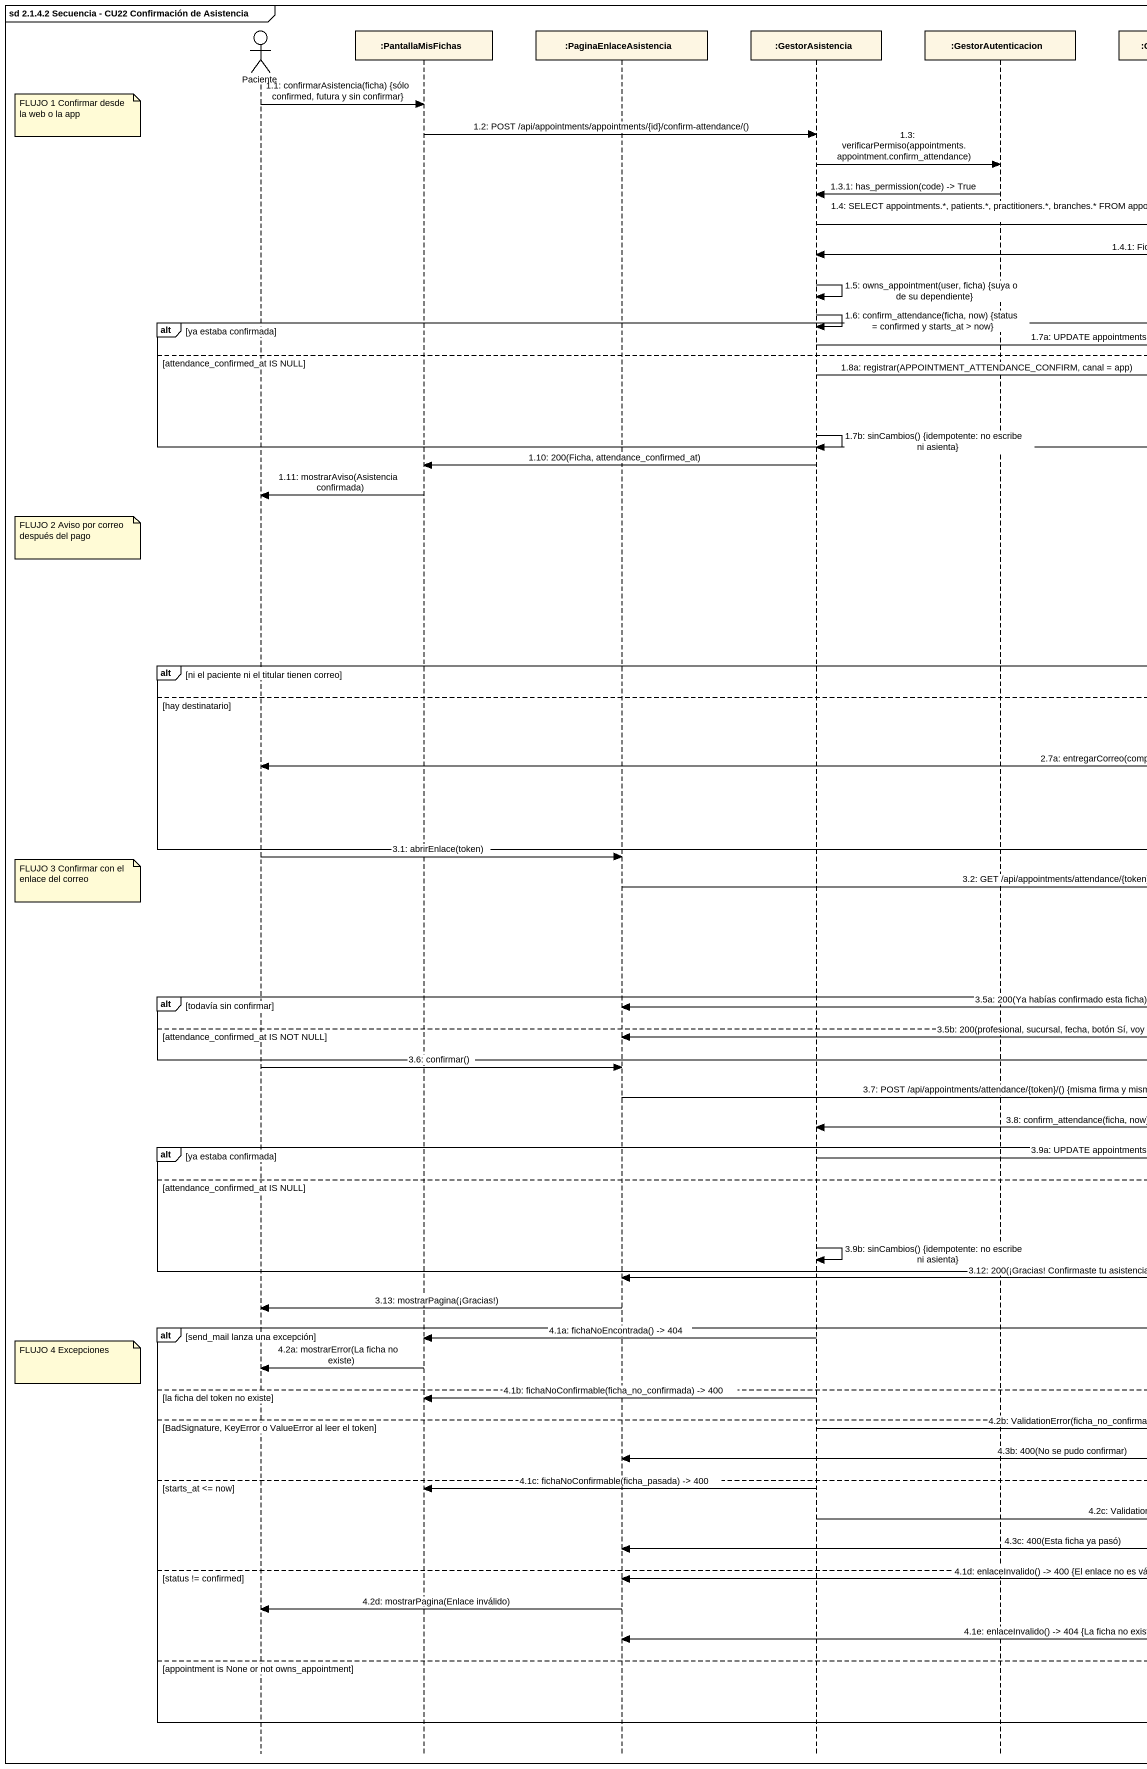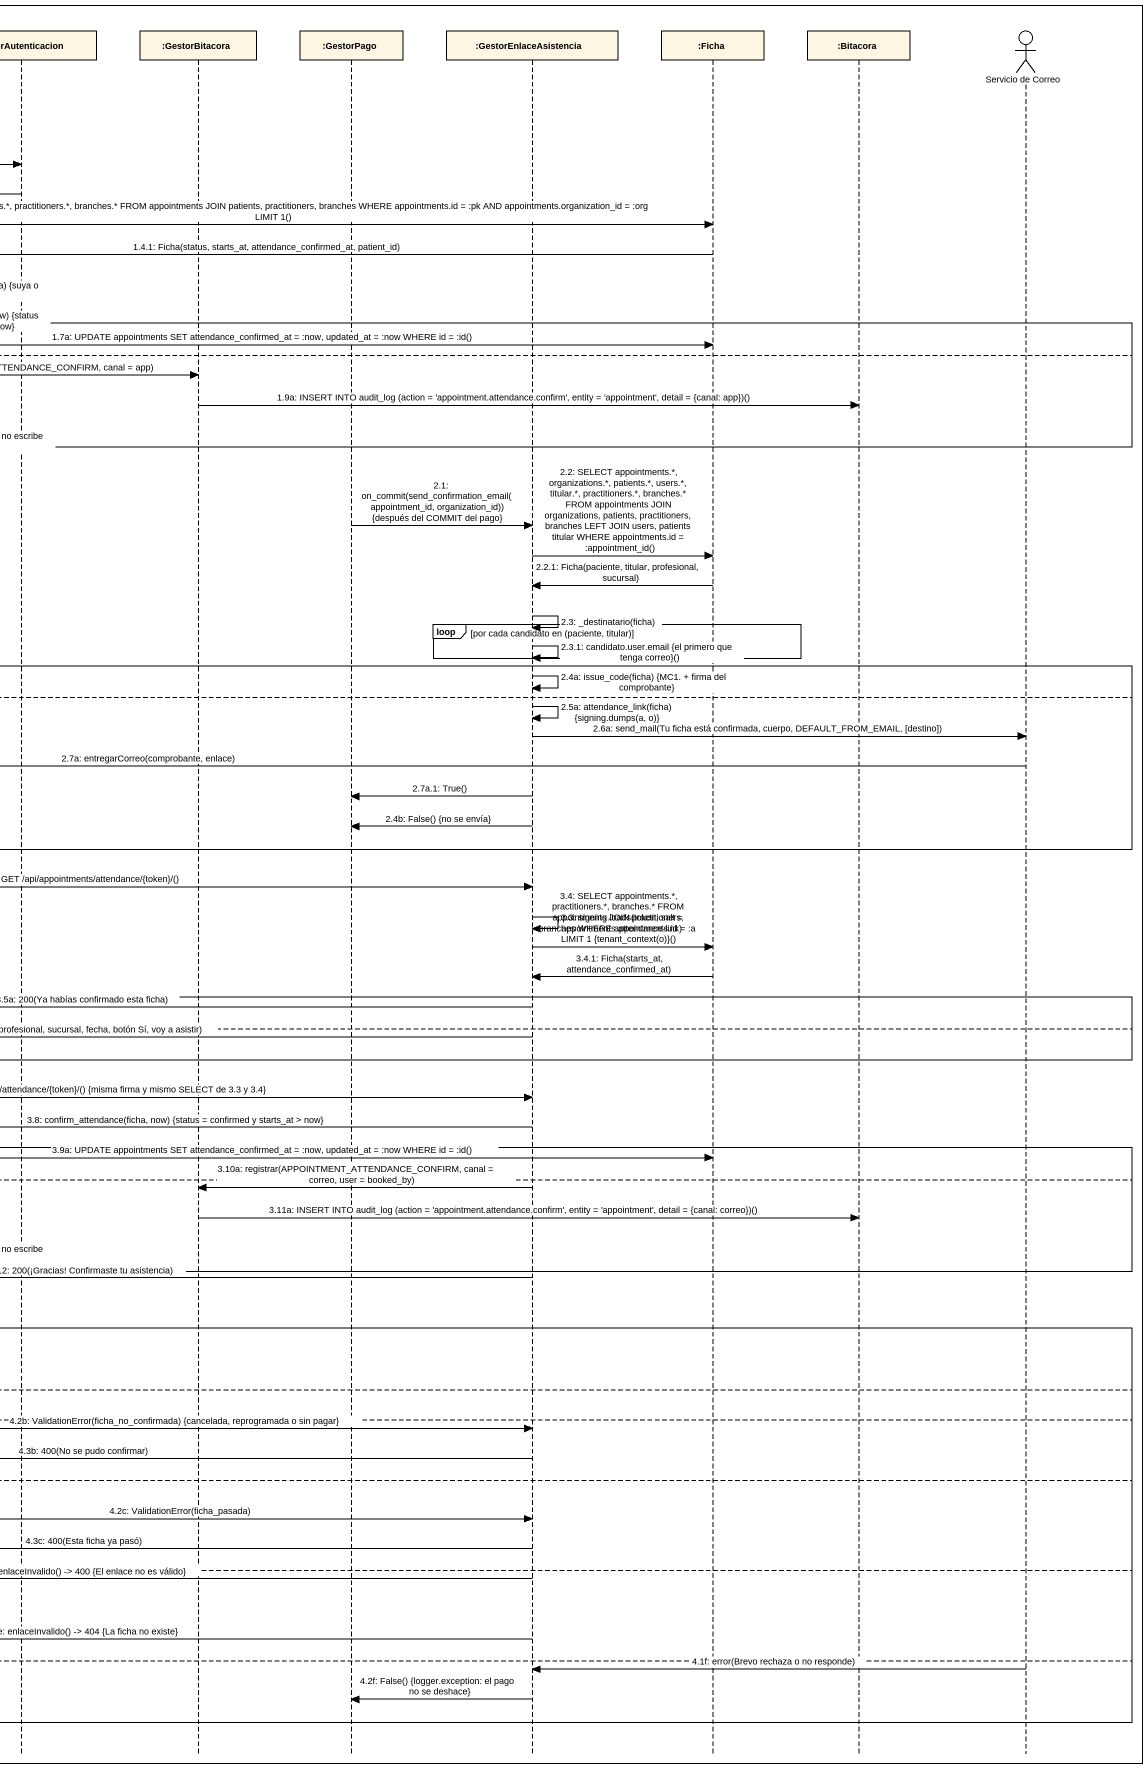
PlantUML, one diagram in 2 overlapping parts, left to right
@startuml
mainframe sd 2.1.4.2 Secuencia - CU22 Confirmación de Asistencia
hide footbox
actor Paciente
participant ":PantallaMisFichas" as PantallaMisFichas
participant ":PaginaEnlaceAsistencia" as PaginaEnlaceAsistencia
participant ":GestorAsistencia" as GestorAsistencia
participant ":GestorAutenticacion" as GestorAutenticacion
participant ":GestorBitacora" as GestorBitacora
participant ":GestorPago" as GestorPago
participant ":GestorEnlaceAsistencia" as GestorEnlaceAsistencia
participant ":Ficha" as Ficha
participant ":Bitacora" as Bitacora
actor "Servicio de Correo" as Servicio_de_Correo

Paciente -> PantallaMisFichas : 1.1: confirmarAsistencia(ficha) {sólo confirmed, futura y sin confirmar}
note left of Paciente : FLUJO 1 Confirmar desde la web o la app
PantallaMisFichas -> GestorAsistencia : 1.2: POST /api/appointments/appointments/{id}/confirm-attendance/()
GestorAsistencia -> GestorAutenticacion : 1.3: verificarPermiso(appointments.appointment.confirm_attendance)
GestorAutenticacion -> GestorAsistencia : 1.3.1: has_permission(code) -> True
GestorAsistencia -> Ficha : 1.4: SELECT appointments.*, patients.*, practitioners.*, branches.* FROM appointments JOIN patients, practitioners, branches WHERE appointments.id = :pk AND appointments.organization_id = :org LIMIT 1()
Ficha -> GestorAsistencia : 1.4.1: Ficha(status, starts_at, attendance_confirmed_at, patient_id)
GestorAsistencia -> GestorAsistencia : 1.5: owns_appointment(user, ficha) {suya o de su dependiente}
GestorAsistencia -> GestorAsistencia : 1.6: confirm_attendance(ficha, now) {status = confirmed y starts_at > now}
alt ya estaba confirmada
  GestorAsistencia -> Ficha : 1.7a: UPDATE appointments SET attendance_confirmed_at = :now, updated_at = :now WHERE id = :id()
else attendance_confirmed_at IS NULL
  GestorAsistencia -> GestorBitacora : 1.8a: registrar(APPOINTMENT_ATTENDANCE_CONFIRM, canal = app)
  GestorBitacora -> Bitacora : 1.9a: INSERT INTO audit_log (action = 'appointment.attendance.confirm', entity = 'appointment', detail = {canal: app})()
  GestorAsistencia -> GestorAsistencia : 1.7b: sinCambios() {idempotente: no escribe ni asienta}
end
GestorAsistencia -> PantallaMisFichas : 1.10: 200(Ficha, attendance_confirmed_at)
PantallaMisFichas -> Paciente : 1.11: mostrarAviso(Asistencia confirmada)
GestorPago -> GestorEnlaceAsistencia : 2.1: on_commit(send_confirmation_email(appointment_id, organization_id)) {después del COMMIT del pago}
note left of Paciente : FLUJO 2 Aviso por correo después del pago
GestorEnlaceAsistencia -> Ficha : 2.2: SELECT appointments.*, organizations.*, patients.*, users.*, titular.*, practitioners.*, branches.* FROM appointments JOIN organizations, patients, practitioners, branches LEFT JOIN users, patients titular WHERE appointments.id = :appointment_id()
Ficha -> GestorEnlaceAsistencia : 2.2.1: Ficha(paciente, titular, profesional, sucursal)
GestorEnlaceAsistencia -> GestorEnlaceAsistencia : 2.3: _destinatario(ficha)
loop por cada candidato en (paciente, titular)
  GestorEnlaceAsistencia -> GestorEnlaceAsistencia : 2.3.1: candidato.user.email {el primero que tenga correo}()
end
alt ni el paciente ni el titular tienen correo
  GestorEnlaceAsistencia -> GestorEnlaceAsistencia : 2.4a: issue_code(ficha) {MC1. + firma del comprobante}
else hay destinatario
  GestorEnlaceAsistencia -> GestorEnlaceAsistencia : 2.5a: attendance_link(ficha) {signing.dumps(a, o)}
  GestorEnlaceAsistencia -> Servicio_de_Correo : 2.6a: send_mail(Tu ficha está confirmada, cuerpo, DEFAULT_FROM_EMAIL, [destino])
  Servicio_de_Correo -> Paciente : 2.7a: entregarCorreo(comprobante, enlace)
  GestorEnlaceAsistencia -> GestorPago : 2.7a.1: True()
  GestorEnlaceAsistencia -> GestorPago : 2.4b: False() {no se envía}
end
Paciente -> PaginaEnlaceAsistencia : 3.1: abrirEnlace(token)
note left of Paciente : FLUJO 3 Confirmar con el enlace del correo
PaginaEnlaceAsistencia -> GestorEnlaceAsistencia : 3.2: GET /api/appointments/attendance/{token}/()
GestorEnlaceAsistencia -> GestorEnlaceAsistencia : 3.3: signing.loads(token, salt = appointments.attendance-link)
GestorEnlaceAsistencia -> Ficha : 3.4: SELECT appointments.*, practitioners.*, branches.* FROM appointments JOIN practitioners, branches WHERE appointments.id = :a LIMIT 1 {tenant_context(o)}()
Ficha -> GestorEnlaceAsistencia : 3.4.1: Ficha(starts_at, attendance_confirmed_at)
alt todavía sin confirmar
  GestorEnlaceAsistencia -> PaginaEnlaceAsistencia : 3.5a: 200(Ya habías confirmado esta ficha)
else attendance_confirmed_at IS NOT NULL
  GestorEnlaceAsistencia -> PaginaEnlaceAsistencia : 3.5b: 200(profesional, sucursal, fecha, botón Sí, voy a asistir)
end
Paciente -> PaginaEnlaceAsistencia : 3.6: confirmar()
PaginaEnlaceAsistencia -> GestorEnlaceAsistencia : 3.7: POST /api/appointments/attendance/{token}/() {misma firma y mismo SELECT de 3.3 y 3.4}
GestorEnlaceAsistencia -> GestorAsistencia : 3.8: confirm_attendance(ficha, now) {status = confirmed y starts_at > now}
alt ya estaba confirmada
  GestorAsistencia -> Ficha : 3.9a: UPDATE appointments SET attendance_confirmed_at = :now, updated_at = :now WHERE id = :id()
else attendance_confirmed_at IS NULL
  GestorEnlaceAsistencia -> GestorBitacora : 3.10a: registrar(APPOINTMENT_ATTENDANCE_CONFIRM, canal = correo, user = booked_by)
  GestorBitacora -> Bitacora : 3.11a: INSERT INTO audit_log (action = 'appointment.attendance.confirm', entity = 'appointment', detail = {canal: correo})()
  GestorAsistencia -> GestorAsistencia : 3.9b: sinCambios() {idempotente: no escribe ni asienta}
end
GestorEnlaceAsistencia -> PaginaEnlaceAsistencia : 3.12: 200(¡Gracias! Confirmaste tu asistencia)
PaginaEnlaceAsistencia -> Paciente : 3.13: mostrarPagina(¡Gracias!)
alt send_mail lanza una excepción
  GestorAsistencia -> PantallaMisFichas : 4.1a: fichaNoEncontrada() -> 404
  note left of Paciente : FLUJO 4 Excepciones
  PantallaMisFichas -> Paciente : 4.2a: mostrarError(La ficha no existe)
else la ficha del token no existe
  GestorAsistencia -> PantallaMisFichas : 4.1b: fichaNoConfirmable(ficha_no_confirmada) -> 400
else BadSignature, KeyError o ValueError al leer el token
  GestorAsistencia -> GestorEnlaceAsistencia : 4.2b: ValidationError(ficha_no_confirmada) {cancelada, reprogramada o sin pagar}
  GestorEnlaceAsistencia -> PaginaEnlaceAsistencia : 4.3b: 400(No se pudo confirmar)
else starts_at <= now
  GestorAsistencia -> PantallaMisFichas : 4.1c: fichaNoConfirmable(ficha_pasada) -> 400
  GestorAsistencia -> GestorEnlaceAsistencia : 4.2c: ValidationError(ficha_pasada)
  GestorEnlaceAsistencia -> PaginaEnlaceAsistencia : 4.3c: 400(Esta ficha ya pasó)
else status != confirmed
  GestorEnlaceAsistencia -> PaginaEnlaceAsistencia : 4.1d: enlaceInvalido() -> 400 {El enlace no es válido}
  PaginaEnlaceAsistencia -> Paciente : 4.2d: mostrarPagina(Enlace inválido)
  GestorEnlaceAsistencia -> PaginaEnlaceAsistencia : 4.1e: enlaceInvalido() -> 404 {La ficha no existe}
else appointment is None or not owns_appointment
  Servicio_de_Correo -> GestorEnlaceAsistencia : 4.1f: error(Brevo rechaza o no responde)
  GestorEnlaceAsistencia -> GestorPago : 4.2f: False() {logger.exception: el pago no se deshace}
end
@enduml
